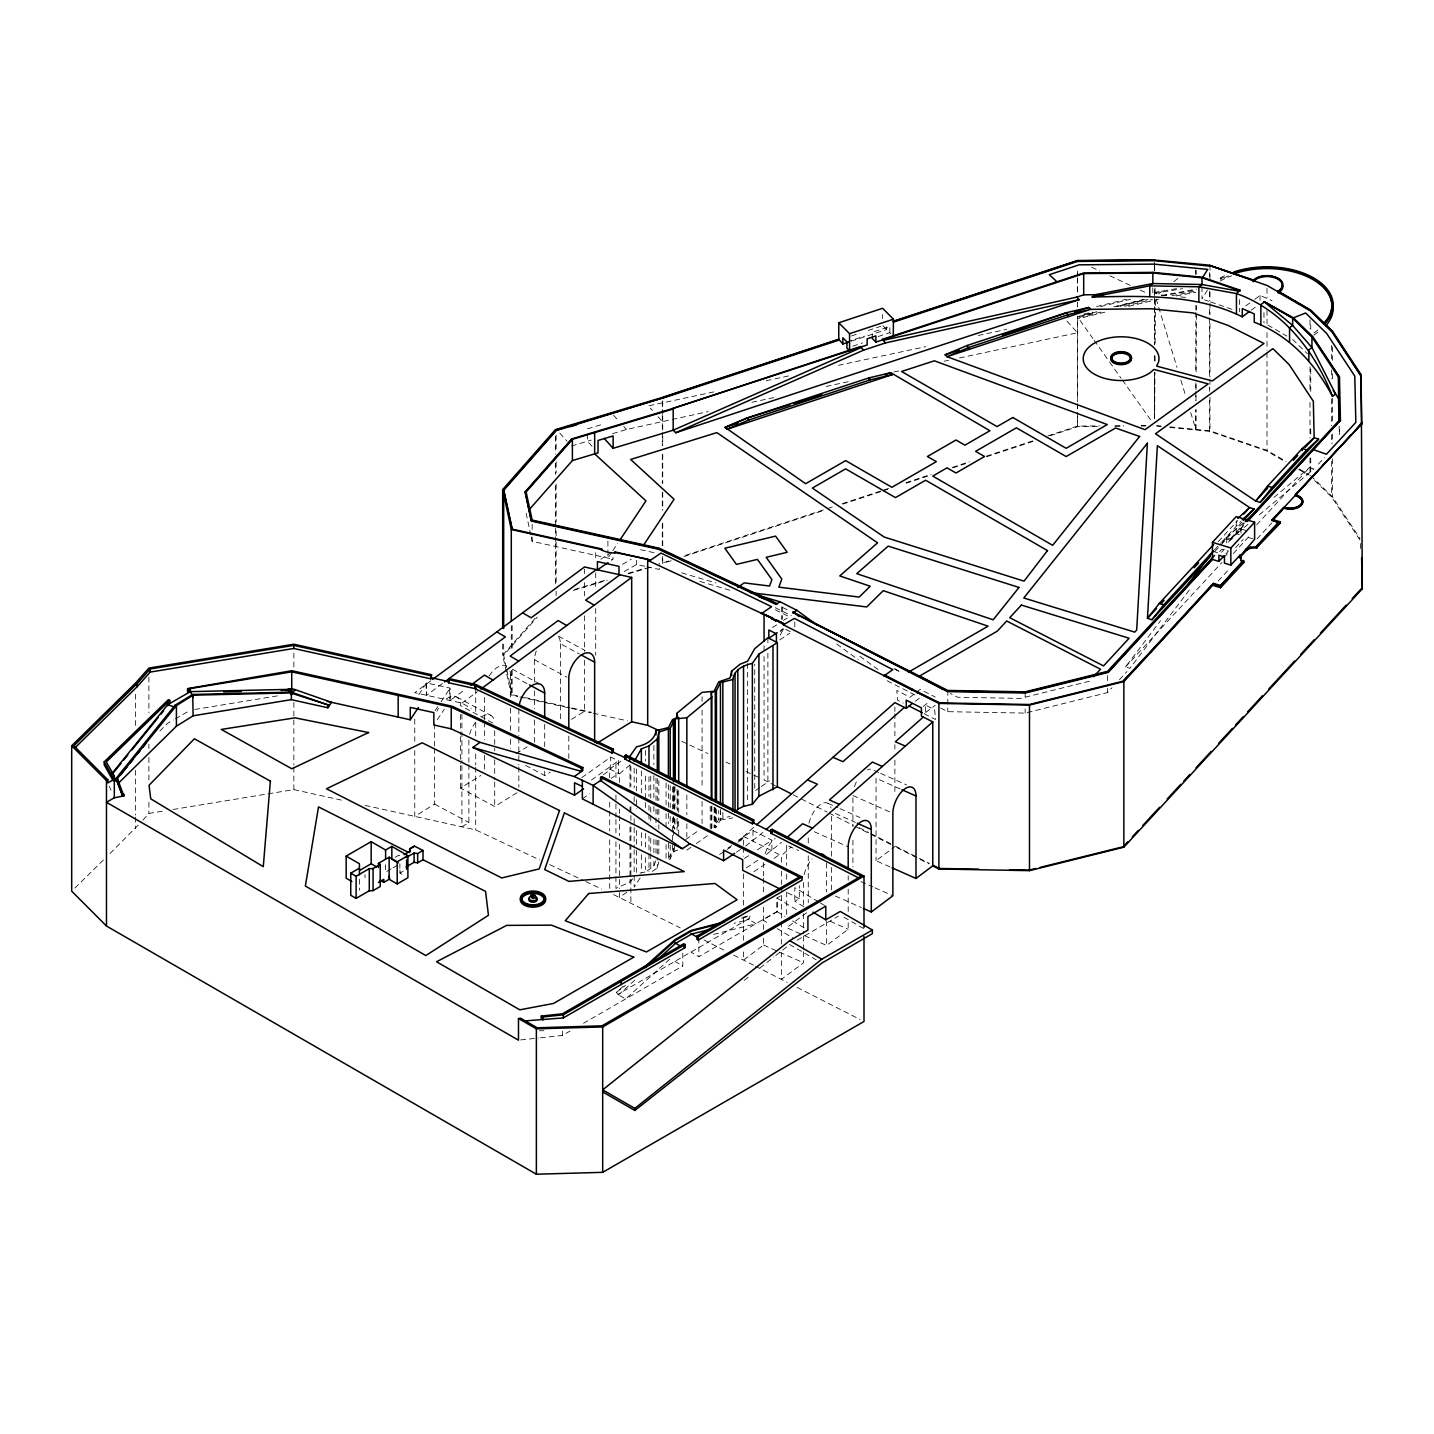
<?xml version="1.0" encoding="UTF-8"?>
<svg xmlns="http://www.w3.org/2000/svg" width="1434" height="1434" viewBox="0 0 1434 1434"><rect width="100%" height="100%" fill="white"/><g stroke="black" fill="none" stroke-linecap="round" stroke-linejoin="round"><path stroke-width="0.75" stroke-dasharray="5 3.75" d="M1077.454 278.178L1077.436 293.612L1077.472 273.751M1077.454 275.973L1077.454 269.359M1154.495 294.597L1154.513 288.073M1195.831 429.429L1195.92 409.532L1195.831 429.429L1189.324 408.027M1195.974 400.678L1196.01 391.84M1196.01 389.618L1196.046 382.986M1196.099 371.926L1196.368 312.218M1196.386 309.995L1196.404 305.585M1154.603 418.71L1154.944 372.159M1155.033 361.063L1155.087 354.413M1155.159 343.318L1155.428 307.844M1155.446 305.621L1155.499 298.971M652.309 871.406L657.292 867.893L658.851 861.852M623.109 986.359L616.584 992.256L617.713 994.407L748.118 919.104L749.265 915.663L750.054 916.111L748.924 919.57L734.1 923.317M647.182 870.958L653.868 865.921L655.983 860.364M668.459 843.282L668.387 859.952L670.198 858.894L673.442 851.706L678.694 849.735M714.132 807.432L714.132 827.561L718.721 819.334L718.721 810.461M780.15 635.172L783.86 628.2L780.526 630.422M668.459 858.141L673.657 850.219L673.657 848.175M715.261 807.898L715.261 828.027L720.46 820.087L720.46 811.214M640.156 877.949L634.169 887.126L634.169 849.663M418.728 694.683L426.561 682.889L450.133 688.123L450.133 700.491L463.845 690.346M435.058 710.798L439.88 703.538M441.08 701.728L450.133 688.123M437.334 719.743L444.307 709.238M611.601 552.556L607.908 558.095L607.908 553.847M612.82 550.71L617.731 543.325M612.336 559.081L611.565 560.228L613.035 559.224L613.035 555.101M1207.446 290.08L1201.979 299.007L1201.979 286.585M1189.27 590.091L1129.938 668.316L1125.493 666.953L1160.536 620.725M615.939 841.74L615.939 888.435L629.992 882.035L632.609 878.809M506.31 671.99L502.689 655.177L534.918 618.538M506.345 667.724L503.675 655.284L537.194 617.176M110.024 853.517L141.5 821.772M142.97 820.105L148.903 813.437L164.283 810.909M1218.219 541.676L1237.793 520.452M1214.598 549.778L1221.123 542.661M1222.019 541.729L1240.733 521.402M1221.965 542.966L1226.715 537.822L1231.465 539.274L1240.966 528.985L1248.207 531.207M1214.974 551.373L1242.077 522.012M1248.028 524.288L1229.44 539.883L1244.515 522.926M1226.715 537.822L1226.715 544.006L1245.286 523.267M1219.599 551.714L1221.965 549.15L1228.382 551.122L1225.658 554.062M1239.388 534.685L1236.216 533.699L1245.286 523.876M1221.589 552.287L1224.313 549.347M1224.457 556.948L1227.414 553.721M1125.493 666.953L1222.001 562.379M1235.57 547.663L1243.117 539.489M1256.686 524.79L1309.475 467.609L1313.92 468.972L1256.489 517.19M1233.365 553.47L1248.207 537.392L1248.207 533.269M940.65 708.038L947.802 711.676L1025.149 713.092L1107.532 692.604L1112.013 687.746M1119.488 679.662L1126.963 671.56M1318.438 464.078L1324.46 457.571M1218.201 581.003L1229.745 568.509M1257.026 538.933L1271.779 522.944M159.837 730.981L167.706 723.256L173.371 719.993M74.891 888.04L103.624 859.791M616.584 992.256L625.547 985.355M634.85 980.139L618.52 994.873L617.391 992.722M669.714 959.185L625.618 998.96L617.713 994.407M743.493 845.2L743.493 836.363L754.983 826.235M745.626 846.078L762.888 832.437M766.419 854.485L781.584 842.278M781.387 862.282L781.387 855.668L791.227 846.956M714.132 827.561L715.584 826.307M1243.583 522.908L1224.995 538.503L1230.282 540.134M1273.984 497.383L1309.475 467.609M609.701 777.909L609.701 769.072L621.209 760.97M619.506 782.516L619.506 773.679L632.537 762.852M1158.582 294.06L1165.358 288.557M1173.819 281.691L1178.891 277.587M744.246 980.354L749.48 976.231M759.966 967.968L765.218 963.827M766.957 962.465L773.948 956.944M775.704 955.564L780.938 951.441M782.695 950.061L789.686 944.558L816.161 959.83M674.948 850.631L673.371 851.886L673.442 845.773M909.712 697.444L920.144 689.36L935.291 697.067M923.138 706.514L928.336 702.463M1313.867 333.047L1318.151 329.82M1313.867 335.108L1319.567 330.806M915.358 701.19L920.144 697.605M925.719 712.483L935.291 705.313M763.569 938.356L763.569 945.042L743.493 960.099L743.493 949.057M806.589 912.795L786.674 927.708L802.646 934.825M890.03 866.925L876.049 860.705L894.888 846.58M803.506 951.656L803.506 962.806L781.387 979.386L781.387 952.875M804.653 935.703L826.611 945.472L848.193 929.286L848.193 920.377M1245.823 305.944L1252.922 300.674M1254.696 299.365L1260.02 295.404L1272.048 300.728M1251.219 310.192L1256.507 306.267M430.827 680.774L414.767 692.658L461.909 703.108L471.266 708.521M425.97 683.785L426.561 695.275L442.694 683.319M461.909 703.108L477.468 691.6M581.756 777.658L610.687 757.116L618.52 760.791L618.52 773.213L611.296 778.339M591.4 780.042L618.52 760.791M603.445 774.665L610.687 769.538L610.687 757.116M582.365 798.881L589.607 793.737M685.56 839.625L698.77 830.358M759.679 787.66L754.75 791.102L754.75 664.229M761.329 786.513L769.413 780.831M626.837 892.271L619.506 897.397L619.506 890.765M686.85 850.183L692.998 845.881M696.261 843.586L708.396 835.072M600.882 559.224L609.558 553.345M779.755 639.905L789.776 633.183M738.277 840.306L752.975 830.555L771.904 840.199L771.904 850.846M728.096 847.96L731.77 845.522M739.137 840.629L744.658 836.954M719.653 854.449L725.156 850.774M727.002 849.555L730.677 847.118M738.044 842.224L745.393 837.331M736.449 852.172L743.798 847.297M744.497 858.428L749.982 854.772M757.295 849.914L771.904 840.199M746.325 867.857L759.124 859.342M753.943 871.675L764.896 864.397M774.019 858.339L779.487 854.7M772.514 627.59L781.691 621.567M783.538 620.366L787.212 617.964M780.096 631.48L783.771 629.078M434.645 748.351L434.645 804.08L414.767 816.376L414.767 750.107M516.993 792.751L494.712 806.535L460.493 788.091L480.892 775.453M516.025 753.728L527.156 746.845M571.539 719.366L584.534 711.318L584.534 660.249M468.882 764.555L468.882 822.524L461.909 826.826L461.909 760.54M525.669 765.362L544.687 775.615L550.244 772.155M797.179 940.184L838.37 916.165M175.253 718.9L190.328 710.188M622.535 564.333L631.336 559.26M624.292 571.557L636.606 564.458L644.834 566.269M395.21 857.263L398.58 855.309L402.47 855.632M391.159 868.879L385.603 872.087L385.603 863.25M393.024 867.803L398.58 864.594M403.241 871.173L399.871 873.109L399.871 863.842M718.721 819.334L730.067 816.394M780.508 895.892L776.941 897.953L776.941 911.594L698.86 956.675L690.955 952.122M540.457 1037.804L562.433 1035.438L570.087 1031.028M583.495 1023.284L682.781 965.96L682.781 949.469M803.9 906.736L794.794 901.287L799.312 898.688L799.312 885.692M720.46 820.087L732.935 817.882M851.527 335.95L859.88 333.208M868.233 330.447L880.763 326.307M846.92 341.901L864.451 336.13M851.187 341.22L886.696 329.515L886.696 323.331M878.128 336.542L889.833 332.688L893.274 336.165M852.764 346.168L862.515 342.959M668.656 560.945L662.293 563.042L662.293 556.392M685.595 555.352L825.392 509.249M827.526 508.55L833.871 506.453M842.35 503.657L888.955 488.295M905.894 482.702L931.311 474.313M952.499 467.341L969.438 461.748M986.395 456.155L1032.982 440.794M1047.824 435.9L1077.472 426.113L1099.502 425.898M671.22 560.73L662.741 563.508L662.741 556.822M683.928 556.535L823.654 510.45M842.708 504.159L880.817 491.593M882.95 490.894L889.295 488.797M906.234 483.222L929.519 475.532M952.821 467.86L965.512 463.666M986.682 456.693L1033.269 441.331M1050.208 435.739L1077.723 426.669L1099.663 426.454M587.492 428.838L602.621 424.285M571.467 446.046L591.274 440.077M612.551 433.677L626.443 429.483L708.181 411.612M574.658 589.428L606.725 579.784M628.092 573.331L645.192 568.187M573.188 590.503L607.299 580.214M628.63 573.797L652.094 566.735M1096.938 311.734L1077.418 316.717L1077.454 401.556M1116.459 306.733L1144.655 299.527M742.902 917.258L749.265 915.663M741.593 918.262L750.054 916.111M713.684 934.376L756.023 923.675L748.118 919.104M1089.41 681.24L1020.327 698.412L957.679 697.283L950.168 693.447M1096.544 306.571L1126.532 299.222M1100.47 306.643L1130.655 299.24M1083.835 314.1L1092.403 312.003M1113.806 306.751L1143.794 299.401M1079.479 316.215L1096.293 312.092M1120.008 306.267L1148.025 299.383M1101.025 312.074L1077.472 317.864L1077.472 401.681M1124.579 306.302L1152.416 299.491M1104.969 312.146L1077.472 318.886L1077.418 316.717L1092.833 338.46M1128.683 306.338L1158.905 299.168M640.084 873.145L645.39 871.872M713.827 391.912L648.276 405.894L652.47 410.554M766.276 380.709L772.818 379.311M775.005 378.845L790.313 375.583M838.388 365.312L925.79 346.652M978.239 335.466L1006.632 329.39M751.882 402.291L773.733 397.612M826.181 386.427L850.219 381.301M893.92 371.962L900.48 370.564M944.181 361.243L948.555 360.31M959.471 357.962L1077.472 332.778L1066.251 320.374M1154.37 292.393L1178.192 288.395M1154.37 293.432L1182.53 288.628M1161.701 295.583L1196.476 289.041M1171.936 295.691L1195.831 291.192M1176.274 295.924L1195.831 292.249M194.737 709.471L280.705 695.329M173.066 809.475L293.862 789.596L341.364 800.118M1161.97 295.709L1196.476 290.098M520.685 1039.937L538.27 1038.037M539.435 1030.795L543.898 1030.67M1114.917 425.755L1123.718 425.665M1141.339 425.504L1145.748 425.45M1115.007 426.292L1123.79 426.221M1141.321 426.041L1145.712 426.006M1161.379 295.01L1169.929 295.852M1180.612 296.892L1187.029 297.537M1156.736 425.575L1161.074 426.006M1169.768 426.866L1209.973 430.827L1267.011 450.401L1286.029 461.389M1156.682 426.131L1161.11 426.561M1169.929 427.44L1209.633 431.347L1266.419 450.85L1285.366 461.784M640.55 549.706L655.947 553.112M531.225 536.997L532.157 541.317L613.035 559.224M646.895 566.735L659.21 569.459L659.21 563.096M506.794 669.803L512.153 694.701L522.872 697.085M525.005 697.551L569.997 707.518M572.13 708.002L591.417 712.268M506.776 674.088L511.293 695.096L517.746 696.53M519.915 697.014L590.969 712.752M593.102 713.218L627.393 720.818M365.114 805.388L475.712 829.892L539.704 859.934M681.634 572.865L715.853 582.921M699.828 581.415L731.896 590.844M1248.207 537.392L1254.607 539.363M1213.11 551.373L1217.574 552.753M1204.452 299.849L1208.575 301.265M1210.654 301.982L1233.348 309.78M878.648 772.478L872.661 769.825A18.947 9.429 -66 0 0 867.48 769.699M880.655 773.374L906.611 784.918M900.014 788.879L876.049 778.214L876.049 860.705M852.925 795.547L890.872 812.415M827.974 803.327L837.958 807.772M839.966 808.651L859.934 817.523M835.359 813.508L855.327 822.381M814.243 831.72L848.193 846.813M788.682 846.114L798.666 850.559M860.92 881.587L872.894 886.911M874.901 887.807L892.862 895.784M835.359 895.981L861.314 907.525M830.214 921.309L848.193 929.286M763.569 945.042L777.551 951.262M779.54 952.14L803.506 962.806M1091.668 267.208L1099.77 271.026M1109.898 275.794L1130.171 285.33M1140.299 290.098L1146.375 292.966M681.795 741.324L687.818 744.156M689.826 745.106L707.876 753.585M725.927 762.063L729.942 763.946M746.003 771.474L760.038 778.07M609.701 769.072L619.488 773.679M549.706 864.63L583.71 880.584M585.699 881.534L601.706 889.044M613.627 894.637L680.272 927.906M782.623 607.496L788.628 610.472M775.328 607.711L791.317 615.67M775.328 609.773L789.327 616.745M894.601 669.158L900.355 672.026L894.601 668.549M787.553 892.79L799.312 898.688M887.162 680.792L918.208 696.619M906.252 695.293L896.788 690.471L897.612 700.186L903.295 703.072M924.123 713.684L935.488 719.474L934.663 709.758L925.199 704.936L926.023 714.652M859.199 827.687L868.753 832.545M870.653 833.513L891.643 844.214M895.461 846.15L917.384 857.317M919.391 858.339L929.357 863.411M775.471 785.76L764.053 779.953L764.053 654.639M793.289 794.848L799.276 797.896M801.265 798.899L827.149 812.092M829.157 813.114L853.051 825.285M855.04 826.289L868.986 833.387M870.976 834.409L890.89 844.554M896.877 847.602L928.766 863.842M743.493 836.363L781.387 855.668M703.986 939.969L723.74 950.043M733.616 955.062L753.459 965.172M755.467 966.193L787.284 982.398M797.107 987.399L860.059 1019.466M785.76 629.383L791.443 632.286M558.525 636.194L585.162 650.534M558.686 637.108A18.947 10.558 -61.7 0 1 560.407 643.758L579.426 654.012M536.298 650.946A18.947 10.558 -61.7 0 0 534.577 659.765L566.896 677.171M512.368 669.158L538.987 683.498M510.002 670.951A18.947 10.558 -61.7 0 1 510.45 674.679L527.569 683.91M456.711 697.014L490.93 715.441M492.812 723.023L460.493 705.6A18.947 10.558 -61.7 0 0 444.217 700.724M434.645 804.08L468.882 822.524M1228.4 275.937A64.906 37.481 0 0 0 1221.051 279.594L1220.137 278.053L1221.051 278.572A64.906 37.481 0 0 1 1226.464 275.758M1267.781 325.07L1286.925 336.112M1299.329 469.079L1308.848 474.564M1298.63 469.438L1308.095 474.905M844.034 917.258L864.827 929.268M776.941 911.594L784.864 916.344M674.876 961.389L682.781 965.96M399.871 870.026L400.445 873.449L404.173 875.6M818.473 901.807L794.794 887.646L794.794 901.287M820.302 902.9L825.769 906.18M796.39 909.586L777.192 898.114L777.192 911.755L762.601 919.875L769.879 924.231M792.554 920.933L804.062 927.834M777.174 928.605L793.558 938.41M859.88 656.288L879.687 670.736M836.739 644.027L858.339 659.783M1292.661 339.428L1307.449 353.804M1310.748 475.658L1332.509 496.809L1360.006 538.539M1314.637 480.515L1331.648 497.042L1360.257 540.457L1360.507 551.409M882.842 325.626L886.696 329.515M658.081 416.756L662.293 421.417M613.591 415.268L617.104 419.14M623.772 426.525L626.443 429.483M592.009 446.207L587.492 441.224L587.492 432.978M559.78 433.122L567.075 441.206M1094.124 340.27L1108.267 360.185M1109.557 361.995L1121.119 378.289M1122.41 380.1L1151.986 421.739M109.36 786.262L111.01 790.098M1156.162 298.899L1176.973 367.373M1180.881 380.207L1185.434 395.192M526.117 513.193L530.759 534.828M449.541 689.019L450.133 700.491M1089.822 313.67L1089.894 315.838M1195.992 270.148L1196.099 274.342M1339.159 426.292L1339.356 434.861L1339.499 426.4M1154.675 266.312L1154.746 270.668M1155.051 288.091L1155.159 294.633M1154.495 297.806L1154.513 344.805L1154.478 287.696M1154.513 355.99L1154.531 362.712L1154.478 354.574M1154.531 373.898L1154.549 418.656L1154.478 372.41M1077.454 403.796L1077.472 410.483L1077.472 403.904M1332.509 346.885L1332.509 360.31M1332.509 373.736L1332.509 380.458M1332.509 398.347L1332.509 422.976M1332.509 434.161L1332.509 443.106M1332.509 458.772L1332.509 496.809M1331.648 345.451L1331.648 358.841M1331.648 369.972L1331.648 378.899M1331.648 398.957L1331.648 425.719M1331.648 434.627L1331.648 443.554M1331.648 461.389L1331.648 497.042M1310.748 324.944L1310.748 329.193M1310.748 368.95L1310.748 393.4M1310.748 428.981L1310.748 435.649M1310.748 457.876L1310.748 473.435M1309.995 319.943L1309.995 328.87M1309.995 366.763L1309.995 391.285M1309.995 402.434L1309.995 438.105M1309.995 458.163L1309.995 475.998M1267.011 288.359L1267.011 297.806M1267.011 310.353L1267.011 323.69M1267.011 332.58L1267.011 350.362M1267.011 352.585L1267.011 450.401M1263.963 312.558L1263.963 322.865M1260.02 295.404L1260.02 301.606M1240.966 528.985L1240.966 533.107M1239.55 299.527L1239.55 311.895M1236.216 520.721L1236.216 533.699M1221.051 278.572L1221.051 279.594M1209.973 265.236L1209.973 278.662M1209.973 292.088L1209.973 301.032M1209.973 303.273L1209.973 314.458M1209.973 323.421L1209.973 377.124M1209.973 379.365L1209.973 388.309M1209.973 397.254L1209.973 430.827M1209.633 272.568L1209.633 276.69M1209.633 291.443L1209.633 300.315M1209.633 309.206L1209.633 375.833M1209.633 386.929L1209.633 391.374M1209.633 400.265L1209.633 431.347M1195.831 270.148L1195.831 274.36M1195.831 305.532L1195.831 309.959M1195.831 312.164L1195.831 371.908M1195.831 382.968L1195.831 389.6M1195.831 391.823L1195.831 400.678M1156.467 292.5L1156.467 293.522M1152.828 287.786L1152.828 294.167M1107.532 675.611L1107.532 686.241M1107.532 688.356L1107.532 692.604M1025.149 691.851L1025.149 700.348M1025.149 708.844L1025.149 713.092M947.802 690.435L947.802 711.676M894.888 707.034L894.888 711.461M894.888 713.684L894.888 735.821M894.888 744.694L894.888 749.122M894.888 760.199L894.888 793.414M889.833 332.688L889.833 326.504L872.284 332.276L872.284 338.46M882.627 314.476L882.627 318.599M852.925 797.788L852.925 826.755M852.925 840.145L852.925 866.889M848.193 875.798L848.193 880.243M848.193 889.17L848.193 911.45M831.361 816.179L831.361 856.313M831.361 867.462L831.361 891.984M826.611 862.981L826.611 891.966M826.611 920.951L826.611 945.472M808.256 837.976L808.256 844.662M808.256 855.811L808.256 902.631M803.506 882.537L803.506 904.836M803.506 913.745L803.506 933.821M803.506 936.044L803.506 949.416M794.794 621.854L794.794 627.877M786.674 845.235L786.674 865.294M786.674 874.22L786.674 880.906M786.674 892.056L786.674 916.577M782.086 606.905L782.086 619.273M781.942 606.833L781.942 619.201M781.387 871.119L781.387 884.384M781.387 895.425L781.387 919.732M781.387 921.937L781.387 944.038M767.889 637.754L767.889 644.404M767.889 653.277L767.889 781.906M764.053 645.694L764.053 652.416M763.569 862.569L763.569 875.941M763.569 878.164L763.569 893.776M763.569 907.148L763.569 929.447M752.975 830.555L752.975 841.184M747.562 663.494L747.562 802.126M743.493 847.422L743.493 856.259M743.493 873.933L743.493 907.077M743.493 918.119L743.493 940.22M722.844 812.451L722.844 819.119M720.531 809.403L720.531 818.294M716.462 809.081L716.462 826.988M715.584 808.4L715.476 826.522M714.365 807.378L714.365 827.49M711.873 805.962L711.873 828.189M711.264 806.679L711.264 828.977M710.224 806.195L710.224 828.493M702.068 696.834L702.068 701.28M702.068 710.188L702.068 788.019M702.068 801.355L702.068 823.6M698.86 938.123L698.86 956.675M686.85 795.01L686.85 814.87M686.85 823.708L686.85 836.954M678.694 790.421L678.694 812.451M678.694 821.27L678.694 836.703M677.655 791.12L677.655 810.927M677.655 821.933L677.655 830.734M677.045 789.202L677.045 809.332M677.045 818.276L677.045 829.444M674.948 785.886L674.948 810.443M674.948 819.37L674.948 828.314M674.554 787.32L674.554 809.368M674.554 818.187L674.554 829.211M674.554 844.626L674.554 850.738M673.657 788.001L673.657 807.808M673.657 816.609L673.657 827.597M673.442 786.262L673.371 809.529M673.442 817.129L673.442 828.153M673.442 830.34L673.442 836.954M672.456 787.015L672.456 809.009M672.456 817.81L672.456 833.226M672.456 835.413L672.456 842.027M672.456 845.307L672.456 851.258M670.198 785.599L670.198 807.647M670.198 816.466L670.198 825.267M670.198 845.11L670.198 858.894M668.387 784.649L668.387 811.088M668.387 813.293L668.459 823.474M666.075 782.874L666.075 804.868M666.075 813.67L666.075 826.88M666.075 844.483L666.075 858.446M662.741 400.767L662.741 414.157M662.741 416.38L662.741 434.215M662.741 436.438L662.741 445.365M662.741 454.273L662.741 483.258M662.741 492.185L662.741 510.02M662.741 523.392L662.741 545.673M662.293 401.807L662.293 412.705M662.293 414.874L662.293 445.759M662.293 454.596L662.293 483.366M662.293 492.221L662.293 509.93M662.293 523.195L662.293 547.537M658.851 780.634L658.851 800.477M658.851 809.296L658.851 822.507M658.851 824.711L658.851 829.121M658.851 840.145L658.851 855.578M657.292 778.626L657.292 800.656M657.292 809.475L657.292 816.089M657.292 840.324L657.292 860.167M657.292 864.577L657.292 867.893M655.983 778.178L655.983 800.172M655.983 808.973L655.983 815.587M655.983 817.774L655.983 826.576M655.983 839.786L655.983 852.979M653.868 745.501L653.868 764.77M653.868 775.651L653.868 797.663M653.868 806.464L653.868 813.06M653.868 839.464L653.868 852.656M653.868 861.458L653.868 865.921M650.749 776.099L650.749 798.254M650.749 807.109L650.749 822.614M650.749 838.119L650.749 851.42M650.749 853.624L650.749 869.129M648.975 776.726L648.975 796.569M648.975 805.388L648.975 812.002M648.975 814.207L648.975 823.008M648.975 836.237L648.975 851.671M648.975 853.875L648.975 871.496M645.39 750.412L645.39 761.131M645.39 776.117L645.39 800.315M645.39 802.52L645.39 809.117M645.39 833.315L645.39 848.731M645.39 857.532L645.39 869.613M641.356 770.936L641.356 792.984M641.356 832.652L641.356 845.881M641.356 854.682L641.356 872.32M636.606 560.336L636.606 564.458M636.553 768.821L636.553 790.869M636.553 799.688L636.553 808.489M636.553 830.537L636.553 848.175M636.553 850.362L636.553 872.41M634.169 768.122L634.169 787.947M634.169 796.766L634.169 805.585M634.169 818.796L634.169 825.41M634.169 827.615L634.169 847.458M630.888 766.312L630.888 786.441M630.888 806.571L630.888 813.275M630.888 815.516L630.888 824.46M630.888 826.701L630.888 902.739M629.992 764.967L629.992 787.212M629.992 807.217L629.992 813.885M629.992 827.239L629.992 882.035M619.506 809.027L619.506 813.437M619.506 815.659L619.506 835.538M619.506 844.375L619.506 888.56M615.939 763.91L615.939 779.469M615.939 795.028L615.939 801.714M615.939 803.936L615.939 817.272M615.939 819.495L615.939 832.831M609.701 802.215L609.701 808.848M609.701 811.052L609.701 830.931M609.701 839.768L609.701 888.381M607.908 541.102L607.908 551.731M595.702 552.699L595.702 559.385M595.702 572.758L595.702 588.37M595.702 608.428L595.702 655.248M584.534 569.19L584.534 573.636M584.534 582.527L584.534 595.845M584.534 615.831L584.534 651.359M568.796 736.162L568.796 758.461M562.433 1031.118L562.433 1035.438M560.407 643.758L560.407 719.563M556.141 435.129L556.141 450.724M556.141 461.873L556.141 473.023M556.141 484.172L556.141 522.066M556.141 530.992L556.141 539.901M556.141 542.124L556.141 582.258M556.141 591.184L556.141 595.63M555.424 436.348L555.424 454.255M555.424 463.2L555.424 474.403M555.424 485.588L555.424 525.866M555.424 528.106L555.424 541.532M555.424 543.755L555.424 584.05M544.687 724.331L544.687 746.63M544.687 771.151L544.687 775.615M534.577 659.765L534.577 682.046M534.577 690.973L534.577 708.808M534.577 719.958L534.577 742.238M532.157 524.324L532.157 534.954M532.157 537.069L532.157 541.317M518.839 709.113L518.839 735.875M518.839 738.098L518.839 764.842M518.839 767.082L518.839 787.141M512.153 625.6L512.153 650.122M512.153 670.18L512.153 694.701M511.293 625.726L511.293 650.355M511.293 670.485L511.293 695.096M510.45 674.679L510.45 696.978M510.45 708.127L510.45 730.426M510.45 739.335L510.45 748.261M503.675 644.135L503.675 655.284M502.689 643.991L502.689 655.177M494.712 730.731L494.712 750.789M494.712 759.715L494.712 779.773M494.712 782.014L494.712 806.535M484.602 697.372L484.602 719.653M484.602 721.894L484.602 739.729M484.602 755.324L484.602 770.936M475.712 688.983L475.712 713.576M475.712 722.521L475.712 735.947M475.712 753.836L475.712 765.021M475.712 767.262L475.712 829.892M468.882 740.034L468.882 762.332M461.909 714.15L461.909 729.619M461.909 731.824L461.909 758.335M460.493 714.526L460.493 734.584M460.493 736.825L460.493 763.569M460.493 765.792L460.493 788.091M434.645 723.829L434.645 746.128M426.561 682.889L426.561 695.275M414.767 719.169L414.767 741.27M365.043 874.65L365.043 877.751M359.432 879.221L359.432 890.263M293.862 653.169L293.862 668.818M293.862 702.373L293.862 765.003M293.862 767.226L293.862 789.596M148.903 677.009L148.903 712.788M148.903 744.103L148.903 748.584M148.903 757.528L148.903 779.899M148.903 802.251L148.903 813.437M135.567 694.217L135.567 727.773M135.567 770.273L135.567 814.996M135.567 817.237L135.567 828.422M489.227 675.97A18.947 10.558 -61.7 0 1 506.668 666.093M436.976 711.282A18.947 10.558 -61.7 0 1 438.428 708.324M481.806 716.57A18.947 10.558 -61.7 0 1 494.282 720.316M469.653 734.262A18.947 10.558 -61.7 0 1 475.335 722.646M854.485 786.657A18.947 9.429 -66 0 1 857.855 779.182M808.955 823.241A18.947 9.429 -66 0 1 820.302 804.564A18.947 9.429 -66 0 1 830.967 808.023M765.111 853.66A18.947 9.429 -66 0 1 775.131 838.424M804.205 874.507A18.947 9.429 -66 0 1 812.074 858.948M1220.137 278.053A66.179 38.216 0 0 1 1225.658 275.185M1220.137 281.136A66.179 38.216 0 0 1 1231.734 275.794M1077.418 302.431L1077.418 306.84L1077.472 302.431M1154.549 261.956L1154.531 270.668L1154.549 261.956M1077.472 426.113L1077.472 412.723L1077.472 426.113"/><path stroke-width="1.5" d="M859.271 878.235L770.793 833.172L770.793 830.071L861.242 876.138L601.957 1025.83L537.212 1027.784L520.739 1018.265L518.481 1018.516L518.481 1040.17L106.474 802.287L114.308 797.77L123.916 795.96L117.48 778.913L116.297 779.146L122.715 796.193L116.046 778.447L175.109 705.152L192.748 694.45L291.299 692.174L328.655 705.116L328.314 707.087M328.655 705.116L290.636 692.909L193.106 695.185L176.418 705.582L117.391 778.483L117.319 781.655M1214.562 555.406L1107.532 671.363L1025.149 691.851L947.802 690.435L792.841 612.264L947.426 691.6L1025.328 693.016L1108.213 672.421L1212.465 559.439L1218.882 561.411L1218.882 555.227L1224.457 556.948L1224.457 563.132L1230.856 565.104L1240.087 555.101L1240.858 559.798L1243.224 561.16L1220.226 586.076L1243.224 560.533L1243.941 562.415L1220.567 587.743L1213.881 585.699L1213.881 584.032L1123.844 681.598L1029.487 705.062L938.894 703.413L783.358 624.812L784.039 623.808L649.226 561.07L649.889 560.049L649.226 561.07M281.207 690.579L291.729 688.84L294.884 689.539L331.487 702.319L327.866 707.769L291.263 699.649L291.729 689.306L190.328 691.636L167.706 704.703L111.422 774.199M291.711 694.307L291.299 692.174L291.263 694.988M327.866 707.769L328.207 705.797M116.136 780.849L116.046 778.447L117.391 778.483L117.319 780.634L116.136 780.849L116.046 778.447L117.48 778.913M657.292 772.012L657.292 738.958L658.851 732.165L670.198 728.311L674.948 718.882L686.85 717.771L711.873 696.996L711.264 692.945L716.462 690.471L720.46 682.602L732.935 679.501C734.029 669.588 743.726 665.161 752.366 663.368L758.927 654.083L777.353 642.629L767.889 637.754L754.75 648.652L747.562 661.253L739.944 664.283L731.627 671.202L730.067 677.995L718.721 681.849L714.132 691.224L702.068 692.389L677.045 713.164L677.045 717.645M677.045 713.164L677.655 717.197L672.456 719.689L668.459 727.558L655.983 730.659C654.8 740.446 645.157 745.017 636.553 746.791L629.992 756.077M1241.145 557.288L1241.145 558.328L1239.603 557.432L1240.087 555.101M448.448 679.644L448.914 678.569L475.712 684.502L613.358 749.14L613.358 752.223L612.013 753.011L474.762 688.553L448.448 682.727L448.448 679.644L474.762 685.47L612.013 749.91L613.358 749.14M448.448 682.727L448.914 678.569M634.169 761.508L641.356 748.907L648.975 745.877L657.292 738.958M1278.232 291.299L1310.353 310.246L1332.061 331.344L1360.705 375.439L1332.061 331.971L1310.353 310.873L1277.891 292.124L1280.329 289.256A15.38 8.873 0 0 0 1276.368 277.784A15.38 8.873 0 0 0 1256.13 278.537L1253.8 280.903L1256.13 279.164A15.38 8.873 0 0 1 1276.368 278.393A15.38 8.873 0 0 1 1280.329 289.883L1277.873 291.711L1267.011 285.438L1209.794 265.505L1253.352 280.132L1255.772 278.339A15.882 9.178 0 0 1 1278.232 278.339A15.882 9.178 0 0 1 1278.232 291.299L1310.748 310.085L1332.509 331.218L1361.207 374.758L1362.3 588.818L1123.844 847.189L1029.487 870.653L938.894 869.004L932.763 865.867L932.763 721.894L921.399 716.104L921.399 707.858L906.234 700.133L906.234 708.396L894.888 702.606L756.614 824.783M872.284 338.46L875.887 342.117L1083.692 273.589L1152.9 272.998L1202.319 277.855L1207.715 269.395L1154.065 264.125L1079.121 264.842L1049.312 274.683L1056.948 281.781M75.482 747.329L137.216 686.671L150.212 672.08L293.773 648.473L430.881 678.838L431.544 674.715L293.862 644.224L148.903 668.065L135.567 683.05L71.7 745.788L71.7 891.177L106.474 926.023L536.37 1174.213L602.692 1172.331L864.003 1021.474L864.003 936.474M430.881 678.838L431.544 674.715M292.769 692.73L294.884 689.539L294.884 690.579M327.185 701.369L410.267 719.778L418.423 707.518M512.153 529.11L503.675 490.303L556.141 430.666L662.741 397.935L556.141 430.039L503.675 489.693L512.153 529.11L601.671 548.953C599.466 550.943 615.975 554.707 615.204 551.947L649.889 560.049M601.33 550.082L601.671 548.953M620.187 539.632L645.963 500.86L594.662 453.861L594.662 432.62M614.863 553.076L615.204 551.947M643.705 544.938L674.07 499.265L630.637 459.472L716.839 432.602L877.59 542.841L839.75 575.93L870.205 586.237L859.199 597.082L778.805 587.151L781.799 579.085L766.186 557.306L787.194 552.287L775.597 536.119L724.851 548.236L736.431 564.404L757.439 559.385L771.922 579.605L769.538 586.022L744.156 582.885L737.65 587.492M1182.1 592.278L1184.807 588.711M1187.495 585.162L1213.11 551.373M1213.648 544.562L1159.317 603.409L1147.451 618.341L1151.914 619.721L1210.457 556.267M1151.914 619.721L1163.781 604.789L1213.576 550.835M1272.048 487.47L1267.602 486.108L1267.602 488.169L1255.718 501.04L1260.181 502.402L1272.048 487.47L1306.733 449.9L1318.617 439.091L1314.153 437.711L1302.287 448.519L1267.602 486.108L1255.718 501.04L1155.481 433.785L1272.926 348.659L1289.13 364.559L1313.329 401.269L1314.153 437.711L1305.245 447.372M120.456 775.041L127.465 766.348M130.261 762.87L133.057 759.393M137.27 754.176L140.066 750.699M142.88 747.222L145.676 743.726M112.694 773.661L120.94 763.462M123.7 760.074L127.823 754.983M131.946 749.874L158.081 717.609M160.823 714.222L163.584 710.816M735.05 673.227L735.05 812.325L737.829 809.188L743.529 806.356L752.366 804.259L758.927 796.193L777.353 786.728L777.353 642.629M502.689 628.325L502.689 489.586L555.424 429.644L662.293 397.451L838.765 339.249L842.833 343.981L849.107 341.919M816.663 624.758L796.856 610.31L781.942 602.71L779.988 601.796L776.117 604.449L658.726 549.312L531.297 521.098L525.131 491.862L571.682 438.929L672.743 408.493L860.543 346.544L861.009 347.637L673.191 430.2L613.125 448.304L604.108 438.32M525.131 492.471L571.682 439.539L673.191 408.959L673.191 430.2L675.701 432.745L1079.228 299.67L1076.719 297.125L882.932 340.414L882.466 339.32L1083.423 273.052L1152.9 272.37L1202.319 277.246L1240.034 290.188L1236.449 293.576L1198.878 286.818L1149.727 285.85L1092.17 297.017L1095.271 294.723L1152.828 283.538L1201.979 284.524L1239.55 291.281L1240.034 290.188M526.117 496.2L526.117 491.952L572.399 439.324L572.399 460.565L529.003 509.895M168.441 702.714L169.786 703.502L169.786 700.401L168.441 699.631L104.234 761.812L112.802 776.977L112.802 780.078L107.855 782.928L107.855 779.845L73.887 745.805L137.216 683.57L150.212 668.979L293.773 645.372L430.881 675.737M1212.465 559.439L1212.465 542.321L1236.216 516.598L1254.607 522.245L1254.607 539.363L1240.087 556.123M1093.568 676.723L1100.505 669.212L1006.686 620.994L997.311 631.139L919.678 675.97L942.568 689.198M1156.485 608.554L1147.451 618.341L1157.363 445.687L1249.659 507.6L1254.123 508.962L1243.583 520.381M1161.002 603.66L1164.014 600.398M1194.128 567.774L1198.645 562.881M1243.726 514.035L1249.659 507.6L1237.793 518.391M1293.235 460.386L1297.752 455.492M1260.181 502.402L1318.617 439.091M1246.038 521.295L1339.499 420.037L1338.531 377.25L1311.949 336.954L1292.661 318.187L1263.963 301.624L1292.661 325.428L1311.949 347.566L1335.592 394.063L1332.509 396.358C1315.139 363.662 1289.471 335.52 1254.248 322.202L1254.248 313.938L1242.274 308.579L1242.274 316.824C1195.705 293.827 1142.737 295.978 1092.17 297.017M792.841 612.264L947.426 690.991L1025.328 692.389L1108.213 671.793L1212.465 558.83M1246.809 521.617L1340.449 420.162L1248.315 520.614M1230.856 565.104L1230.856 547.985L1254.607 522.245M1218.882 561.411L1224.313 555.532M917.133 692.335L939.27 702.875L1029.307 704.506L1123.163 681.168L1213.433 583.369L1220.226 585.466M1271.94 519.968L1278.734 522.693L1271.94 519.968L1283.484 507.457L1287.571 507.959A11.795 6.811 0 0 0 1300.638 504.517A11.795 6.811 0 0 0 1298.29 496.325L1295.296 494.658L1362.3 423.227L1283.484 508.084L1284.326 507.708A12.565 7.26 0 0 0 1301.319 504.732A12.565 7.26 0 0 0 1296.139 494.909L1295.78 495.913L1298.29 496.953A11.795 6.811 0 0 1 1300.638 505.127A11.795 6.811 0 0 1 1287.571 508.568L1284.721 507.277L1273.267 519.7L1273.267 521.349M1147.236 655.714L1123.163 681.168M1150.247 652.452L1178.82 621.478M1183.337 616.584L1213.433 583.369M1271.94 520.596L1282.032 509.644M1295.296 495.268L1317.828 470.872M1322.327 465.996L1350.846 435.094M1355.345 430.218L1361.35 423.102M1239.836 557.575L1246.702 550.118M1273.267 519.7L1279.953 521.761L1279.953 523.41L1256.435 547.878L1256.435 546.229L1278.734 522.066M1278.734 522.693L1256.435 546.838L1250.645 547.161L1245.447 549.294M1220.567 587.743L1220.567 586.094L1243.941 560.766M1257.295 547.949L1257.295 546.3L1279.953 521.761M1127.716 841.83L1123.163 846.759L1039.973 867.445M1132.268 836.9L1138.327 830.322M1142.88 825.392L1159.568 807.306M1167.151 799.096L1180.809 784.29M1183.839 781.01L1189.915 774.432M1195.974 767.853L1211.156 751.416M1218.739 743.206L1232.398 728.4M1235.427 725.12L1243.009 716.91M1247.562 711.963L1262.727 695.526M1268.803 688.965L1294.597 661.02M1300.656 654.442L1314.315 639.636M1320.391 633.075L1346.185 605.13M1352.244 598.552L1361.35 588.675M169.786 700.401L106.313 761.938L114.308 776.117L114.308 797.77M118.914 782.713L176.418 726.213L193.106 715.799L291.263 699.649M1242.238 519.771L1254.123 508.962M644.35 967.215L674.876 939.736L690.955 930.469L723.847 922.08M645.157 967.681L675.683 940.202L691.762 930.935L720.424 923.604M657.722 959.507L675.683 943.303L691.762 934.018L710.816 929.214M766.186 829.515L817.434 784.255L807.79 780.024M904.352 707.428L842.941 761.687L832.975 757.313M906.234 708.396L912.167 703.574M786.424 838.012L802.574 823.743L812.54 828.117M923.281 717.072L895.372 741.754L905.338 746.128M796.139 842.618L932.763 721.894M1245.268 521.492L1253.71 514.394M634.832 1110.472L821.825 963.11L872.392 933.624L872.392 930.003L840.252 911.45L825.769 919.821L825.769 906.18L807.916 916.487L807.916 930.128L789.686 940.65L602.692 1089.858L634.832 1108.41L634.832 1110.472L602.692 1091.919M634.832 1108.41L821.825 959.203L872.392 930.003M863.304 908.421L871.298 911.97L892.862 895.784L892.862 813.311A18.947 9.429 -66 0 1 904.424 789.166A18.947 9.429 -66 0 1 915.985 795.978L915.985 878.45L892.02 867.803M915.985 878.45L933.337 865.437L939.27 868.466L978.795 869.183M1242.274 316.824L1249.462 311.483M432.602 679.447L584.534 566.968L631.677 577.418L631.677 721.768L596.49 743.547M444.486 681.992L505.395 636.893L496.809 631.91M596.311 569.585L531.172 617.803L522.585 612.838M470.693 685.255L484.405 675.109L493.009 680.092M619.882 574.801L585.61 600.183L594.196 605.166M480.91 689.037L631.677 577.418M583.566 788.772L574.532 795.189L472.862 747.455L480.031 742.364L581.469 771.438L582.813 770.65L582.813 767.566L452.212 706.245L291.819 670.718L187.585 688.589L187.585 691.672L188.912 692.443L188.912 689.36L190.328 688.535L291.729 671.865L451.244 707.195L581.469 768.337L582.813 767.566M472.862 747.455L574.299 776.529L581.469 771.438L581.469 768.337M624.704 755.879L625.905 755.019L630.888 757.367L753.782 819.961L753.782 823.044L752.438 823.815L624.704 758.962L624.704 755.879L752.438 820.732L753.782 819.961M624.704 758.962L625.905 758.12L625.905 755.019M761.311 613.698L771.6 606.69L660.984 553.058L649.889 560.676L647.684 559.726L647.684 725.317L659.73 730.964M608.034 562.63L597.422 569.836L597.422 561.572L619.004 566.358L619.004 574.604M777.192 632.663L768.839 638.238L768.839 629.992L776.421 633.882L776.421 642.127M574.299 776.529L582.365 780.311L582.365 798.881L682.351 848.731L689.808 843.784L723.596 860.723L734.602 853.391M784.039 623.808L776.117 619.775L775.489 620.814L771.922 618.986L772.55 617.964L761.311 613.071M771.922 618.986L772.55 617.964M775.489 620.814L776.117 619.775M796.856 610.31L792.841 612.874M912.149 690.399L912.777 689.378M917.133 692.945L917.76 691.923M187.585 691.672L189.342 690.65M106.474 926.023L106.474 780.634L107.855 779.845M112.802 776.977L114.308 776.117M1263.963 301.624L1293.414 317.846L1312.809 336.703L1339.481 377.16L1340.449 420.789M1291.496 317.362L1264.627 301.857L1260.862 304.546L1260.862 325.159M525.131 491.862L531.297 520.47L658.726 548.702L776.798 604.055M351.85 881.48L346.168 878.2L346.168 856.098L371.173 841.65L385.603 849.986L391.84 846.383L407.901 855.65L407.901 877.751L397.182 883.936L389.725 879.634L389.152 876.21M378.433 867.606L378.433 863.376L380.225 864.415L380.225 886.517L373.073 890.639L369.291 890.765L356.116 898.365L350.756 895.282L350.756 873.181L359.432 868.162M783.358 624.812L794.454 618.413L892.826 669.66L883.846 675.988M359.629 870.42L371.173 863.752L376.586 866.889M350.756 873.181L356.116 876.264L369.291 868.663L373.073 868.538L380.225 864.415M378.433 863.376L389.152 857.191L397.182 861.834L407.901 855.65M406.055 866.961L414.085 862.336L417.652 862.838L423.012 859.755L423.012 850.47L414.462 846.15L409.64 848.928L409.64 852.638M404.083 854.7L410.518 850.989L409.64 848.928L414.462 846.15M406.055 857.693L414.085 853.051L417.652 853.571L423.012 850.47M378.433 882.394L383.792 879.293L383.792 882.394L379.974 880.189M383.792 882.394L389.152 879.293L389.152 857.191M600.559 777.389L601.904 776.601L802.09 876.981L802.09 880.064L698.25 940.023L696.906 939.252L696.906 936.151L799.312 877.034L600.559 777.389L600.559 780.472L689.808 843.784M601.904 779.702L593.12 785.42L593.12 803.99M908.385 672.17L988.08 626.174L883.272 590.665L866.728 606.958L750.054 592.565M1245.447 550.315L1250.645 548.2L1256.435 547.878M770.793 830.071L772.137 829.3L864.003 876.084L864.003 927.529M770.793 833.172L772.137 832.401L772.137 829.3M541.245 1019.162L541.245 1016.079L542.859 1017.011L563.347 1014.806L685.076 944.522L685.076 947.623L563.347 1017.907L524.844 1020.918M696.906 936.151L698.25 936.922L802.09 876.981M518.481 1018.516L536.37 1028.841L602.692 1026.959L864.003 876.084M675.701 432.745L863.519 350.183L885.441 342.941L1079.228 299.67M884.814 374.686L890.783 372.715L892.593 374.543L726.984 429.268L725.102 427.368L747.024 418.065L868.861 377.895L890.783 372.715L989.908 430.738L964.903 445.167L955.976 440.005L927.404 456.514L936.33 461.658L891.894 487.309L845.648 460.619L805.639 483.706L725.102 427.368L747.024 418.065L789.793 404.693M726.984 429.268L748.907 419.947L870.671 379.723L892.593 374.543M945.149 354.79L967.09 345.504L1066.771 312.612L1088.711 307.45L1090.593 309.35L1150.893 308.758L1193.106 312.917L1228.257 325.5L1263.946 343.479L1212.268 380.942L1156.629 366.118L1158.439 362.372A37.876 21.868 0 0 0 1114.361 337.151A37.876 21.868 0 0 0 1088.37 369.685A37.876 21.868 0 0 0 1150.211 372.661L1153.994 369.434L1208.217 383.882L1145.031 429.68L947.014 356.672L945.149 354.79L959.113 350.201M1002.384 335.18L1066.771 312.612L1068.653 316.573M838.765 339.249L838.765 322.758L882.627 308.292L893.436 319.208L893.274 336.165M838.765 322.758L849.573 333.674L893.436 319.208M893.221 321.288L1077.472 260.522L1154.549 259.787M662.741 398.544L662.49 397.666L838.98 339.464M893.436 321.521L1077.49 260.827L1154.513 260.074L1209.973 265.236M662.49 398.293L838.98 340.091M893.436 322.13L1077.49 261.436L1154.513 260.683L1209.794 266.132M1076.719 297.125L1083.692 294.83L1104.126 294.633M725.102 427.368L737.793 423.173M1074.747 312.056L1088.711 307.45M794.077 403.348L821.861 394.655M570.123 426.723L576.468 424.805M572.399 460.565L598.014 452.857L598.014 440.489L613.125 435.936L613.125 448.304M1035.707 868.502L1029.307 870.097L1009.536 869.739M122.876 794.472L124.059 794.257M1253.8 280.293L1209.794 265.505M541.245 1016.079L562.433 1013.784L683.749 943.751L685.076 944.522M223.579 691.905L241.306 691.493M285.42 690.489L291.729 690.346L291.729 671.865M112.91 780.58L117.319 780.634L116.244 780.257M502.689 489.586L511.293 529.505L601.671 549.563M614.863 552.448L648.168 559.242M631.677 721.768L647.684 725.317M431.544 677.816L448.914 681.652M480.031 742.364L451.244 728.848L433.839 724.995L433.839 712.626L410.267 707.392L410.267 719.778M756.471 594.877L779.988 601.796M1306.733 449.9L1302.287 448.519L1302.287 450.581M1276.601 522.37L1279.953 523.41M1212.465 542.321L1230.856 547.985M1240.858 560.819L1243.941 562.415M1213.433 583.979L1220.567 586.094M1159.317 603.409L1163.781 604.789L1163.781 606.851M167.706 704.703L175.109 707.213L175.109 705.152L176.418 705.582L176.418 726.213M1240.034 290.815L1201.979 277.766L1201.979 284.524L1198.878 286.818L1198.878 301.301M759.016 596.777L764.788 599.036M882.34 766.437L872.374 762.063L829.444 799.993L839.41 804.366M902.004 789.758L915.985 795.978M857.317 823.259L871.298 829.479L871.298 911.97M776.798 603.427L659.21 548.218L532.157 520.076L526.117 491.952M613.358 752.223L625.905 758.12M582.365 786.459L574.532 782.785L574.532 795.189M582.365 780.311L593.12 785.42L682.351 848.731M808.597 620.42L822.578 627.393M826.576 629.383L890.263 661.701M781.673 889.833L742.669 870.277L742.669 859.647L723.596 850.075L723.596 860.723M408.475 852.388L318.509 806.894L305.37 886.033L425.808 955.564L488.456 915.268L485.552 891.392L423.012 859.755M771.922 618.377L764.053 614.361L764.053 641.213M775.489 620.187L783.358 624.202M883.846 675.378L912.149 689.79M908.977 705.976L922.241 712.716M777.353 786.728L791.299 793.827M753.782 823.044L772.137 832.401M581.326 655.033L594.644 662.203L594.644 742.453M529.469 684.932L544.687 693.124L544.687 717.645M789.686 940.65L821.825 959.203M690.955 933.552L697.211 937.173M683.749 946.852L685.076 947.623M674.876 942.837L681.15 946.458M187.585 688.589L188.912 689.36M398.258 862.909L391.84 859.199L391.84 846.383M346.168 856.098L359.432 863.752L359.432 874.794M566.699 625.529L558.113 620.546L510.128 656.073L518.714 661.056M813.006 912.185L825.769 919.821M798.917 616.441L793.522 611.87M1294.902 319.925L1312.809 337.331L1339.481 377.16M71.7 745.788L106.474 780.634M870.671 379.723L868.861 377.895L868.914 379.938M747.024 418.065L748.907 419.947M967.09 345.504L968.954 349.448M885.441 342.941L882.466 339.32M863.519 350.183L860.543 346.544M1333.244 390.478L1338.531 398.491L1339.051 422.026M120.904 790.636L123.916 795.96M112.802 780.078L104.234 764.896L104.234 761.812M1332.509 396.358C1315.05 351.617 1283.018 309.995 1236.449 293.576L1236.449 314.207M288.485 689.378L290.098 692.64M193.106 697.247L190.328 691.636L190.328 688.535M1077.472 260.522L1077.49 261.436M1360.705 374.812L1361.798 423.783M1361.601 557.969L1362.3 588.818M291.299 692.174L291.317 694.289M1361.207 374.758L1361.207 392.665M1338.531 377.25L1338.531 398.491M1313.293 449.577L1326.45 454.237L1355.829 422.403L1354.789 376.084L1326.683 333.459L1305.621 312.988L1293.414 317.846M1311.949 336.954L1311.949 347.566L1308.848 349.878L1308.848 360.49M1296.139 494.909L1296.139 495.537A12.565 7.26 0 0 1 1301.319 505.342A12.565 7.26 0 0 1 1284.326 508.335L1284.326 507.708M1292.661 318.187L1292.661 325.428L1289.56 327.723L1289.56 341.74M1278.196 290.869L1278.232 292.948A15.882 9.178 0 0 0 1282.892 286.477M1277.873 291.102L1277.891 292.124M1253.37 281.781L1253.37 280.132L1253.101 280.992M1250.645 547.161L1250.645 548.2M1247.526 548.971L1247.526 549.993M1243.224 560.533L1243.224 562.182M1239.603 556.41L1239.603 557.432M1152.9 272.37L1152.828 283.538L1149.727 285.85L1149.727 296.462M1123.844 681.598L1123.844 847.189M1083.692 273.589L1083.692 294.83M1029.487 705.062L1029.487 870.653M939.27 702.875L884.527 674.984M938.894 703.413L938.894 869.004M875.887 342.117L875.887 335.915L867.122 338.818L867.122 345.002L672.743 408.493M849.573 333.674L849.573 350.792L846.92 348.103L846.92 341.901L842.833 337.797L842.833 343.981M848.193 869.094L848.193 846.813A18.947 9.429 -66 0 1 859.737 822.686A18.947 9.429 -66 0 1 871.298 829.479M772.98 646.25L772.98 789.793M758.927 654.083L758.927 796.193M752.366 663.368L752.366 804.259M752.438 820.732L752.438 823.815M743.529 666.165L743.529 806.356M737.829 669.606L737.829 809.188M732.935 679.501L732.935 811.178M731.627 671.202L731.627 675.611M722.844 681.401L722.844 805.783M720.46 682.602L720.46 804.564M716.462 690.471L716.462 802.359M715.261 691.69L715.261 801.194M711.873 696.996L711.873 799.294M711.264 692.945L711.264 799.993M698.25 936.922L698.25 940.023M686.85 717.771L686.85 786.191M678.694 717.699L678.694 781.602M674.948 718.882L674.948 781.405M674.554 719.008L674.554 780.723M673.442 720.155L673.442 781.871M670.198 728.311L670.198 778.985M668.387 729.548L668.387 778.035M658.851 732.165L658.851 771.833M655.983 730.659L655.983 734.943M648.975 745.877L648.975 767.925M641.356 748.907L641.356 764.322M629.651 758.192L629.651 761.293M621.155 981.43L621.155 984.531M612.013 749.91L612.013 753.011M602.692 1026.959L602.692 1172.331M568.796 729.476L568.796 678.192A18.947 10.558 -61.7 0 1 581.72 654.729A18.947 10.558 -61.7 0 1 594.644 662.203M563.347 1014.806L563.347 1017.907M542.859 1017.011L542.859 1020.094M536.37 1028.841L536.37 1174.213M511.293 529.505L511.293 621.263M503.675 489.693L503.675 628.522M475.712 684.502L475.712 688.983M474.762 685.47L474.762 688.553M451.244 707.195L451.244 728.848M417.652 853.571L417.652 862.838M414.085 853.051L414.085 862.336M406.611 859.952L406.611 869.219M398.186 695.436L398.186 717.09M397.182 861.834L397.182 883.936M385.603 849.986L385.603 858.823M373.073 868.538L373.073 890.639M371.173 841.65L371.173 863.752M369.291 868.663L369.291 890.765M356.116 876.264L356.116 898.365M293.773 645.372L293.773 648.473M193.106 715.799L192.748 694.45L192.748 696.512M167.706 701.602L167.706 705.725M150.212 668.979L150.212 672.08M137.216 683.57L137.216 686.671M539.901 893.776A12.619 7.295 0 0 1 542.912 904.388A12.619 7.295 0 0 1 524.342 905.195A12.619 7.295 0 0 1 524.575 894.44M527.3 893.382A12.619 7.295 0 0 1 530.401 892.737M534.273 896.089A4.087 2.366 0 0 1 535.975 899.96A4.087 2.366 0 0 1 529.182 899.208A4.087 2.366 0 0 1 533.215 895.981M524.575 904.227A11.275 6.507 0 0 1 524.772 895.425A11.275 6.507 0 0 1 539.955 894.762A11.275 6.507 0 0 1 542.411 903.456M538.055 905.696A11.275 6.507 0 0 1 535.294 906.252M529.469 906.055A11.275 6.507 0 0 1 526.816 905.32M536.997 899.405A4.087 2.366 0 0 1 532.229 902.201A4.087 2.366 0 0 1 529.558 898.58M535.223 897.899A4.087 2.366 0 0 1 536.029 898.311M519.287 704.847A18.947 10.558 -61.7 0 1 533.448 684.735A18.947 10.558 -61.7 0 1 544.687 693.124M820.84 853.929A18.947 9.429 -66 0 1 825.07 856.403M1233.832 271.958A66.179 38.216 0 0 1 1313.741 277.981A66.179 38.216 0 0 1 1324.371 324.084M1234.477 272.603A64.906 37.481 0 0 1 1312.845 278.501A64.906 37.481 0 0 1 1323.259 323.726M1331.72 300.118A66.179 38.216 0 0 1 1325.751 325.733M1234.477 273.625A64.906 37.481 0 0 1 1311.626 278.841A64.906 37.481 0 0 1 1324.873 323.044M1147.397 443.249L1136.678 630.028L1134.742 632.125L1023.786 597.978L1147.397 443.249M270.363 781.136L263.282 866.674L150.749 798.846L149.028 785.294L194.397 738.779L270.363 781.136M532.355 898.222L533.645 898.365L532.355 898.222M559.511 810.497L539.202 868.914L501.721 877.949L326.468 788.772L422.17 742.812L559.511 810.497M564.404 812.899L544.705 869.56L568.957 881.39L684.305 871.585L564.404 812.899M1047.483 550.584L1024.037 581.146L884.204 537.051L812.343 488.08L845.648 468.864L895.461 497.616L925.611 480.229L1047.483 550.584M1019 587.438L993.153 619.811L856.761 573.636L888.202 546.139L1019 587.438M1139.6 436.474L1052.664 545.314L932.763 476.088L947.049 467.842L955.976 473.005L984.549 456.514L975.622 451.352L1016.383 427.816L1066.161 456.55L1115.598 427.995L1139.6 436.474M588.729 893.507L565.247 920.753L646.447 951.961L737.112 899.745L715.046 883.487L588.729 893.507M1021.384 605.076L1009.733 617.696L1103.553 665.914L1129.096 638.238L1021.384 605.076M1129.813 359.773L1128.558 361.01A9.464 5.467 0 0 1 1112.659 360.131A9.464 5.467 0 0 1 1120.761 352.172A9.464 5.467 0 0 1 1129.813 359.773M1129.813 360.794L1128.558 362.031A9.464 5.467 0 0 1 1112.659 361.153A9.464 5.467 0 0 1 1120.761 353.212A9.464 5.467 0 0 1 1129.813 360.794M1012.816 417.509L997.042 426.597L901.556 371.478L934.376 360.812L1107.281 424.554L1066.161 448.304L1012.816 417.509M633.738 957.159L553.524 1003.459L519.807 1009.823L436.528 961.748L506.686 925.378L551.445 925.163L633.738 957.159M368.592 732.541L291.801 768.767L221.284 729.44L294.956 717.842L368.592 732.541M968.954 347.387L947.014 356.672L1090.593 309.35L1068.653 314.512L968.954 347.387M526.063 904.442A12.619 7.295 0 0 0 545.583 898.742A12.619 7.295 0 0 0 527.3 891.823A12.619 7.295 0 0 0 526.063 904.442M526.816 903.779A11.275 6.507 0 0 0 544.239 898.706A11.275 6.507 0 0 0 527.909 892.522A11.275 6.507 0 0 0 526.816 903.779M531.871 897.218A2.043 1.183 0 0 0 535.025 896.304A2.043 1.183 0 0 0 532.068 895.174A2.043 1.183 0 0 0 531.871 897.218M531.871 896.447A2.043 1.183 0 0 0 535.025 895.533A2.043 1.183 0 0 0 532.068 894.404A2.043 1.183 0 0 0 531.871 896.447M1114.433 362.264A10.414 6.023 0 0 0 1131.372 358.661A10.414 6.023 0 0 0 1117.498 351.993A10.414 6.023 0 0 0 1114.433 362.264M1114.433 363.286A10.414 6.023 0 0 0 1131.372 359.683A10.414 6.023 0 0 0 1117.498 353.033A10.414 6.023 0 0 0 1114.433 363.286"/></g></svg>
